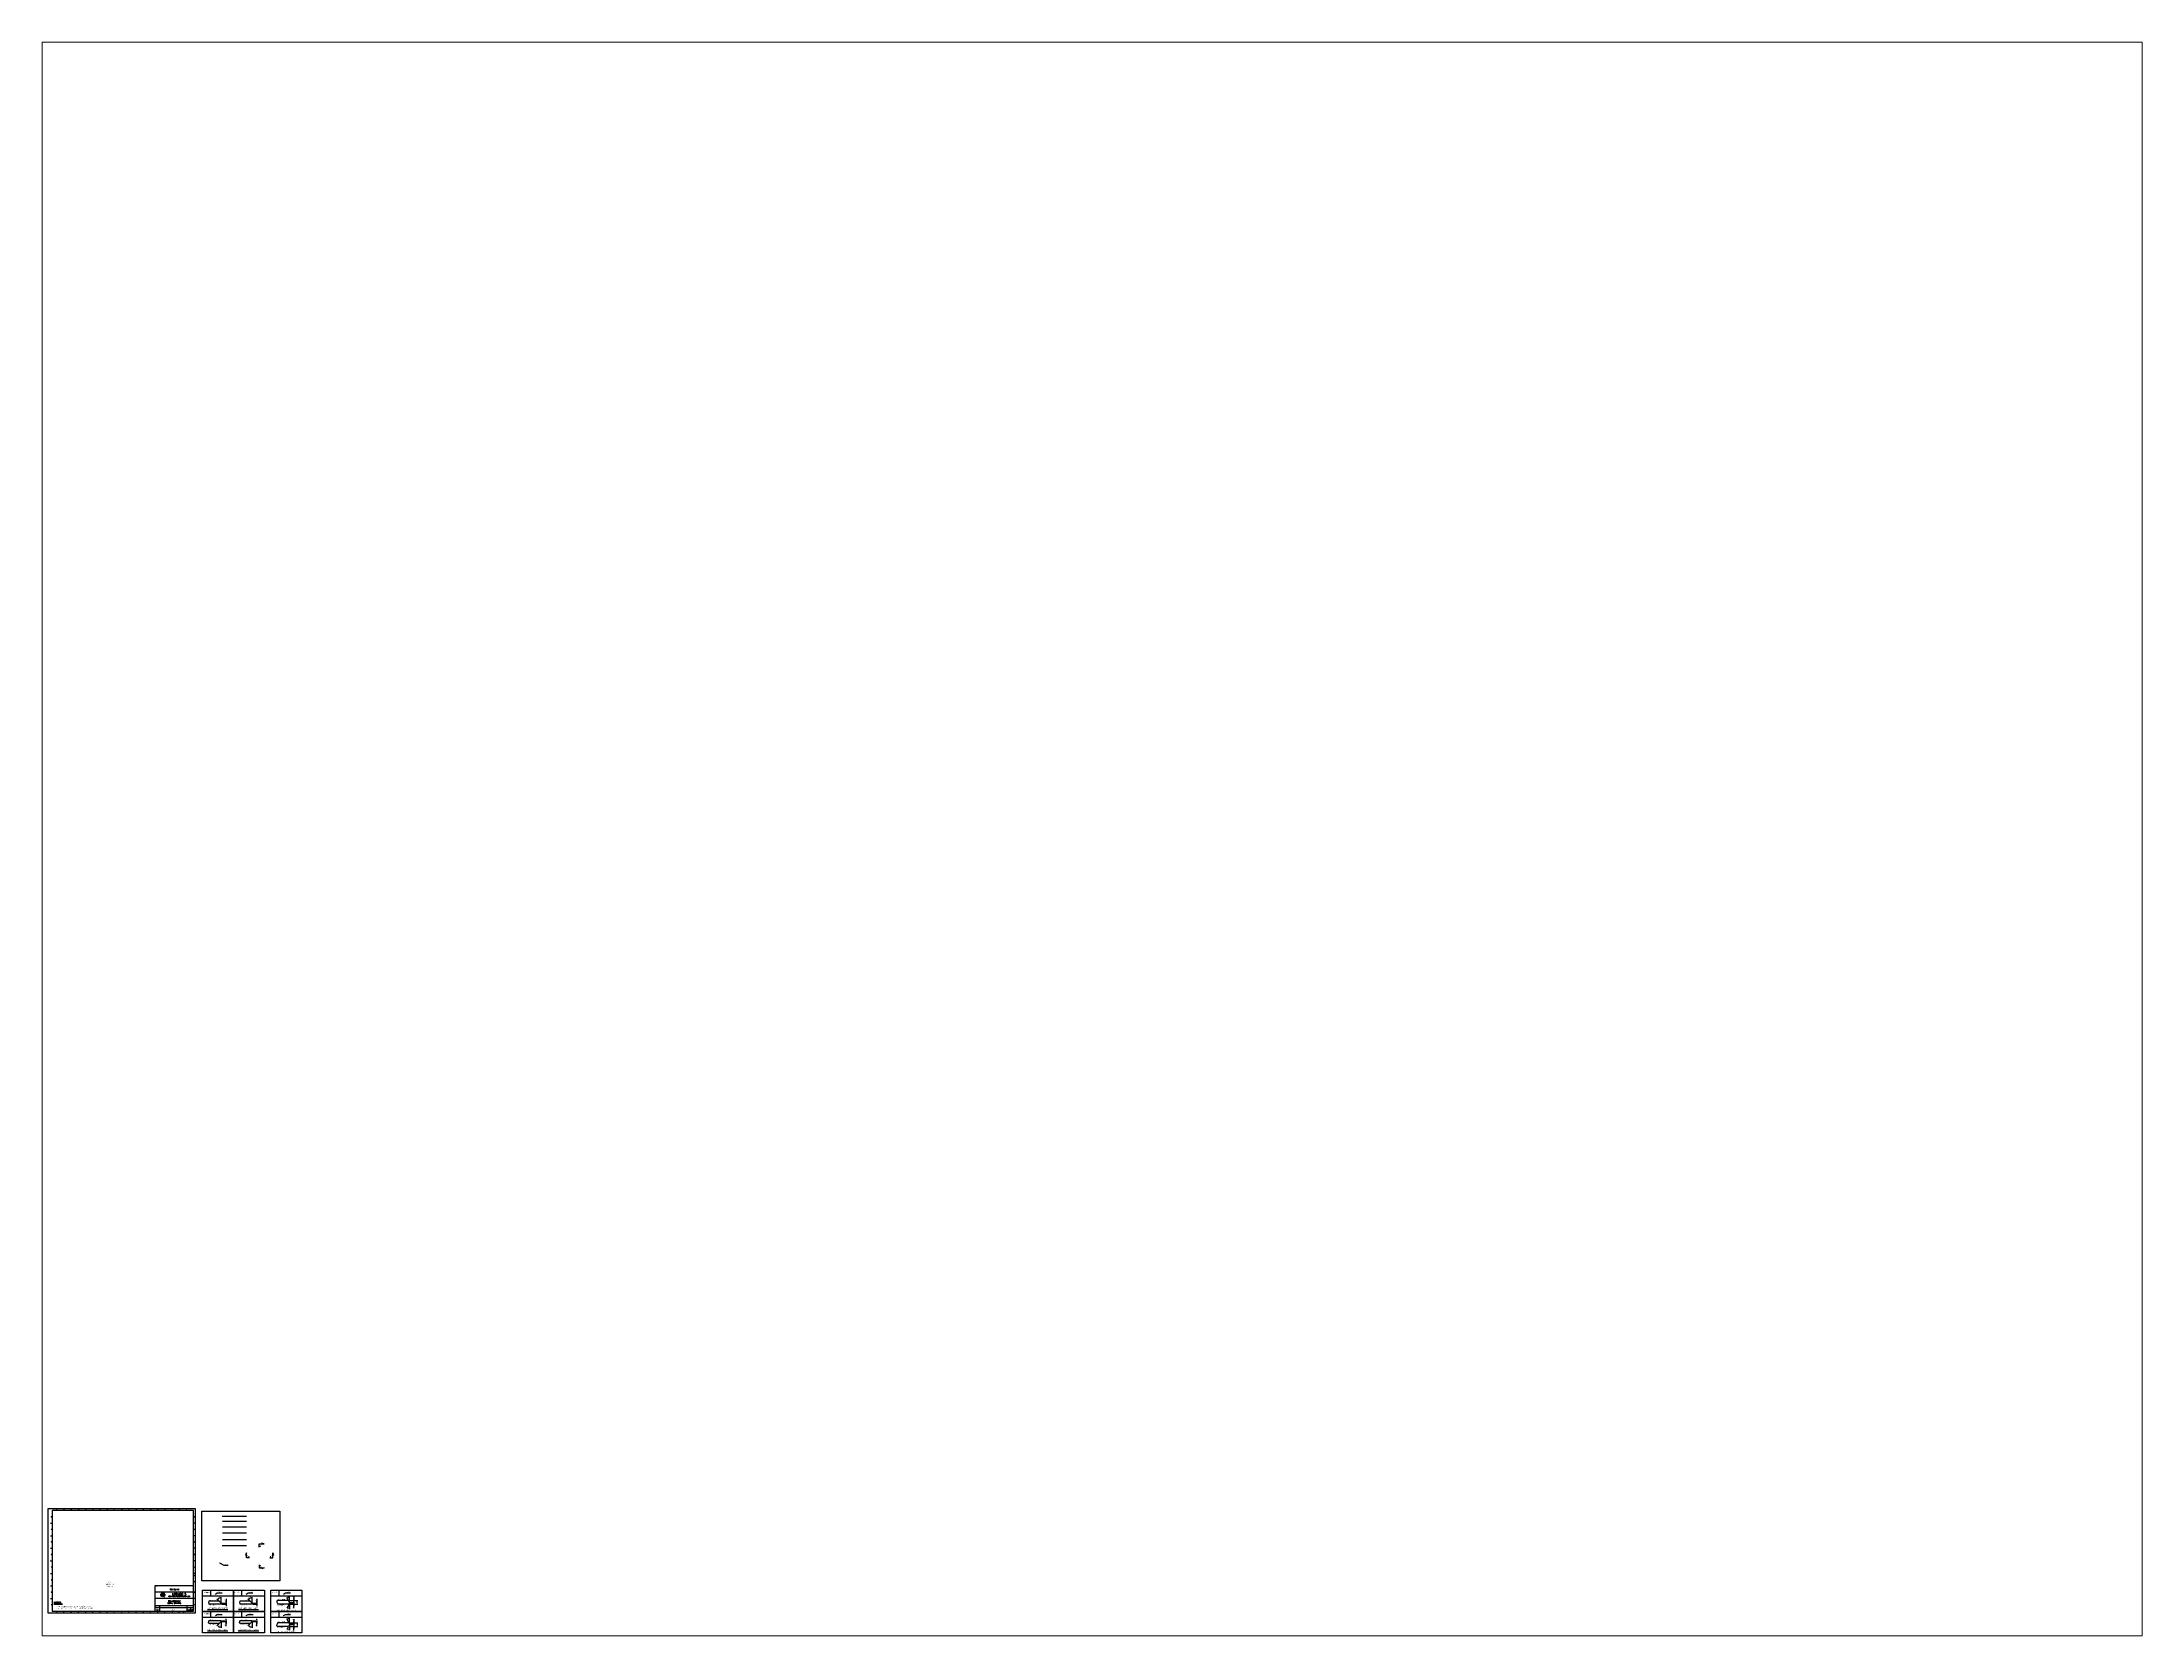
# Paper-space layout 'Layout1' of a CAD drawing. Header units: millimetres. Extents: x 26 to 231, y 20 to 176.
# The model-space entities are those that its viewports show. They can reach past a viewport. Long polylines and large blocks are cut down to what shows.
import ezdxf
from ezdxf import colors
from ezdxf.entities.mleader import LeaderData, LeaderLine
from ezdxf.enums import TextEntityAlignment as Align
from ezdxf.math import Vec2, Vec3

# ---------------------------------------------------------------- set-up
doc = ezdxf.new("R2010")
doc.units = ezdxf.units.MM
doc.header["$LTSCALE"] = 12
for name, pattern in [('CENTER', [2, 1.25, -0.25, 0.25, -0.25]), ('HIDDEN', [0.375, 0.25, -0.125]), ('PHANTOM', [2.5, 1.25, -0.25, 0.25, -0.25, 0.25, -0.25])]:
    doc.linetypes.add(name, pattern=pattern)
for name, color, linetype in [('1', 1, 'CENTER'), ('2', 2, 'HIDDEN'), ('3', 3, 'Continuous'), ('4', 4, 'Continuous'), ('6', 5, 'PHANTOM'), ('9', 9, 'Continuous'), ('M-Joint', 4, 'HIDDEN')]:
    doc.layers.add(name, color=color, linetype=linetype)
doc.styles.add('Arial Narrow', font='ARIALN.TTF')
doc.styles.add('ISOCP', font='isocpeur.ttf')
doc.styles.add('romanc', font='romanc.shx')
doc.styles.add('romand', font='romand.shx')
doc.styles.add('romans', font='romans.shx', dxfattribs={"width": 0.8})
doc.styles.add('VM', font='arial.ttf')

# ---------------------------------------------------------------- blocks, each defined once
blk = doc.blocks.new('A$C0BBF6388')
at = {"layer": '3'}
blk.add_line((0, 0), (21.4, 0), dxfattribs=at)
at = {"layer": '4'}
blk.add_line((0, -1), (21.4, -1), dxfattribs=at)
at = {"layer": '2', "color": 2, "insert": (5, -5), "char_height": 2.5, "attachment_point": 1, "style": 'ISOCP'}
blk.add_mtext('\\pxsm1.15;1. ALL DIMENSIONS ARE IN MILLIMETER (MM), U.N.O.\\P2. ALL BUTT WELDS TO BE FULL PENETRATION U.N.O.', dxfattribs=at)
at = {"layer": '3', "style": 'romand'}
blk.add_text('NOTES:', height=4, dxfattribs=at).set_placement((0, 3), align=Align.MIDDLE_LEFT)
blk = doc.blocks.new('L5MC Logo')
at = {"layer": '3'}
h = blk.add_hatch(color=5, dxfattribs=at)
h.dxf.hatch_style = 1
h.paths.add_polyline_path([(-14, 5), (-33, 16, 0.198912), (-37, 17), (-52, 13, 0.329462), (-56, 8), (-56, -7, 0.392601), (-52, -12), (-39, -13, -0.238604), (-35, -16), (-31, -22, -0.238604), (-31, -27), (-36, -39, 0.392601), (-34, -45), (-21, -52, 0.329462), (-15, -51), (-4, -41, 0.198912), (-3, -37), (-3, -14, -0.467113)])
h = blk.add_hatch(color=5, dxfattribs=at)
h.dxf.hatch_style = 1
h.paths.add_polyline_path([(11, 9), (31, 21, 0.198912), (33, 24), (37, 39, 0.329462), (35, 44), (22, 52, 0.392601), (16, 51), (8, 40, -0.238604), (4, 38), (-4, 38, -0.238604), (-8, 40), (-16, 51, 0.392601), (-22, 52), (-35, 44, 0.329462), (-37, 39), (-33, 24, 0.198912), (-31, 21), (-11, 9, -0.467113)])
h = blk.add_hatch(color=1, dxfattribs=at)
h.dxf.hatch_style = 1
h.paths.add_polyline_path([(5, -5), (10, -1, 1), (7, 3), (3, 0, -0.334595), (-3, 0), (-7, 3, 1), (-10, -1), (-5, -5, 0.334595)])
h = blk.add_hatch(color=1, dxfattribs=at)
h.dxf.hatch_style = 1
h.paths.add_polyline_path([(11, 55, 1), (-10, 55, 1)])
h = blk.add_hatch(color=5, dxfattribs=at)
h.dxf.hatch_style = 1
h.paths.add_polyline_path([(3, -14), (3, -37, 0.198912), (4, -41), (15, -51, 0.329462), (21, -52), (34, -45, 0.392601), (36, -39), (31, -27, -0.238604), (31, -22), (35, -16, -0.238604), (39, -13), (52, -12, 0.392601), (56, -7), (56, 8, 0.329462), (52, 13), (37, 17, 0.198912), (33, 16), (14, 5, -0.467113)])
h = blk.add_hatch(color=1, dxfattribs=at)
h.dxf.hatch_style = 1
h.paths.add_polyline_path([(-37, -28, 1), (-58, -28, 1)])
h = blk.add_hatch(color=1, dxfattribs=at)
h.dxf.hatch_style = 1
h.paths.add_polyline_path([(37, -28, 1), (58, -28, 1)])
at = {"layer": '3', "color": 5}
for points in [[(-31, -22), (-35, -16, 0.238604), (-39, -13), (-52, -12, -0.392601), (-56, -7), (-56, 8, -0.329462), (-52, 13), (-37, 17, -0.198912), (-33, 16), (-14, 5, 0.467113), (-3, -14), (-3, -37, -0.198912), (-4, -41), (-15, -51, -0.329462), (-21, -52), (-34, -45, -0.392601), (-36, -39), (-31, -27, 0.238604)], [(-4, 38), (4, 38, 0.238604), (8, 40), (16, 51, -0.392601), (22, 52), (35, 44, -0.329462), (37, 39), (33, 24, -0.198912), (31, 21), (11, 9, 0.467113), (-11, 9), (-31, 21, -0.198912), (-33, 24), (-37, 39, -0.329462), (-35, 44), (-22, 52, -0.392601), (-16, 51), (-8, 40, 0.238604)], [(35, -16), (31, -22, 0.238604), (31, -27), (36, -39, -0.392601), (34, -45), (21, -52, -0.329462), (15, -51), (4, -41, -0.198912), (3, -37), (3, -14, 0.467113), (14, 5), (33, 16, -0.198912), (37, 17), (52, 13, -0.329462), (56, 8), (56, -7, -0.392601), (52, -12), (39, -13, 0.238604)]]:
    blk.add_lwpolyline(points, format="xyb", close=True, dxfattribs=at)
at = {"layer": '3', "color": 1}
blk.add_lwpolyline([(-3, 0), (-7, 3, 1), (-10, -1), (-5, -5, 0.334595), (5, -5), (10, -1, 1), (7, 3), (3, 0, -0.334595)], format="xyb", close=True, dxfattribs=at)
for centre in [(0, 55), (-48, -28), (48, -28)]:
    blk.add_circle(centre, 10.5, dxfattribs=at)
at = {"layer": '1', "style": 'Arial Narrow', "width": 1.295911}
blk.add_text('LISEMCO5', height=17.9, dxfattribs=at).set_placement((-68, -80), (67, -80), align=Align.FIT)
blk = doc.blocks.new('KHUNG TEN')
at = {"layer": '3'}
blk.add_lwpolyline([(-816, 10), (-10, 10), (-10, 584), (-816, 584)], close=True, dxfattribs=at)
at = {"layer": '4'}
for p, q in [((-826, 512), (-816, 512)), ((-749, 594), (-749, 584)), ((-667, 594), (-667, 584)), ((-585, 594), (-585, 584)), ((-503, 594), (-503, 584)), ((-420, 594), (-420, 584)), ((-338, 594), (-338, 584)), ((-256, 594), (-256, 584)), ((-174, 594), (-174, 584)), ((-92, 594), (-92, 584)), ((0, 512), (-10, 512)), ((-826, 440), (-816, 440)), ((-826, 369), (-816, 369)), ((0, 440), (-10, 440)), ((0, 369), (-10, 369)), ((-826, 297), (-816, 297)), ((0, 297), (-10, 297)), ((-826, 225), (-816, 225)), ((-826, 154), (-816, 154)), ((0, 225), (-10, 225)), ((0, 178), (-10, 178)), ((-826, 82), (-816, 82)), ((-749, 0), (-749, 10)), ((-667, 0), (-667, 10)), ((-585, 0), (-585, 10)), ((-503, 0), (-503, 10)), ((-420, 0), (-420, 10)), ((-338, 0), (-338, 10)), ((-256, 0), (-256, 10)), ((-174, 0), (-174, 10)), ((-92, 0), (-92, 10)), ((0, 82), (-10, 82))]:
    blk.add_line(p, q, dxfattribs=at)
blk.add_lwpolyline([(-841, 0), (0, 0), (0, 594), (-841, 594)], close=True, dxfattribs=at)
for points in [[(-420, 584), (-415, 594), (-420, 584), (-426, 594)], [(-816, 297), (-826, 291), (-816, 297), (-826, 303)], [(-10, 297), (0, 291), (-10, 297), (0, 303)], [(-420, 10), (-415, 0), (-420, 10), (-426, 0)]]:
    blk.add_solid(points, dxfattribs=at)
at = {"layer": '2', "style": 'romanc', "width": 0.8}
for s, p in [('8', (-821, 548)), ('A', (-790, 589)), ('B', (-708, 589)), ('C', (-626, 589)), ('D', (-544, 589)), ('E', (-462, 589)), ('F', (-379, 589)), ('G', (-297, 589)), ('H', (-215, 589)), ('I', (-133, 589)), ('J', (-51, 589)), ('8', (-5, 548)), ('7', (-821, 476)), ('6', (-821, 405)), ('7', (-5, 476)), ('6', (-5, 405)), ('5', (-821, 333)), ('4', (-821, 261)), ('5', (-5, 333)), ('4', (-5, 261)), ('3', (-821, 189)), ('3', (-5, 214)), ('2', (-821, 118)), ('1', (-821, 46)), ('A', (-790, 5)), ('B', (-708, 5)), ('C', (-626, 5)), ('D', (-544, 5)), ('E', (-462, 5)), ('F', (-379, 5)), ('G', (-297, 5)), ('H', (-215, 5)), ('I', (-133, 5)), ('J', (-66, 5)), ('2', (-5, 118)), ('1', (-5, 46))]:
    blk.add_text(s, height=4, dxfattribs=at).set_placement(p, align=Align.MIDDLE_CENTER)

msp = doc.modelspace()

# ---------------------------------------------------------------- hatches: boundary and pattern name
at = {"layer": '9'}
for points in [[(860.4, 277.7), (871, 277.7), (861.5, 280.8)], [(799.8, 231.4), (799.8, 242.1), (796.6, 232.5)], [(860.4, 181.4), (871, 181.4), (861.5, 178.2)], [(905.9, 231.4), (905.9, 242.1), (909.1, 232.5)]]:
    msp.add_hatch(color=256, dxfattribs=at).paths.add_polyline_path(points)

# ---------------------------------------------------------------- linework, layer by layer
msp.add_line((702.6, 389.1), (799.7, 389.1))
msp.add_lwpolyline([(619.9, 409.8), (934.6, 409.8), (934.6, 129.3), (619.9, 129.3)], close=True)
at = {"layer": '1', "ltscale": 1.5}
msp.add_line((703.2, 322.8), (800.4, 322.8), dxfattribs=at)
at = {"layer": '2', "ltscale": 2}
msp.add_line((703.2, 346.2), (800.4, 346.2), dxfattribs=at)
at = {"layer": '3'}
for p, q in [((703.2, 369.5), (800.4, 369.5)), ((431.9, 7.1), (431.9, 110.1)), ((431.9, 110.1), (586.9, 110.1)), ((655.2, 92.3), (655.2, 68.9)), ((779.5, 92.3), (779.5, 68.9)), ((929.9, 92.3), (929.9, 68.9)), ((623.4, 68.9), (747.7, 68.9)), ((690.3, 46.8), (648.6, 46.8)), ((655.2, 6), (655.2, -17.4)), ((690.3, 46.8), (698.3, 38.8)), ((698.3, 35.6), (698.3, 38.8)), ((747.7, 68.9), (872, 68.9)), ((814.6, 46.8), (772.9, 46.8)), ((779.5, 6), (779.5, -17.4)), ((814.6, 46.8), (822.6, 38.8)), ((822.6, 35.6), (822.6, 38.8)), ((898.1, 68.9), (1022.4, 68.9)), ((969.1, 50), (922.9, 50)), ((971.4, 34.8), (925.2, 34.8)), ((929.9, 6), (929.9, -17.4)), ((973.7, 42), (969.1, 50)), ((973.7, 38.8), (971.4, 34.8)), ((973.7, 38.8), (973.7, 42)), ((623.4, -17.4), (747.7, -17.4)), ((690.3, -43), (648.6, -43)), ((690.3, -43), (698.3, -35)), ((698.3, -31.8), (698.3, -35)), ((747.7, -17.4), (872, -17.4)), ((814.6, -43), (772.9, -43)), ((814.6, -43), (822.6, -35)), ((822.6, -31.8), (822.6, -35)), ((898.1, -17.4), (1022.4, -17.4)), ((969.1, -54.6), (922.9, -54.6)), ((971.4, -39.4), (925.2, -39.4)), ((973.7, -46.6), (969.1, -54.6)), ((973.7, -43.4), (971.4, -39.4)), ((973.7, -43.4), (973.7, -46.6)), ((626.1, -130.7), (750.4, -130.7)), ((658, -107.2), (658, -130.7)), ((750.4, -130.7), (874.7, -130.7)), ((782.3, -107.2), (782.3, -130.7))]:
    msp.add_line(p, q, dxfattribs=at)
for points in [[(623.4, 92.3), (747.7, 92.3), (747.7, 6), (623.4, 6)], [(747.7, 92.3), (872, 92.3), (872, 6), (747.7, 6)], [(898.1, 92.3), (1022.4, 92.3), (1022.4, 6), (898.1, 6)], [(623.4, 6), (747.7, 6), (747.7, -80.3), (623.4, -80.3)], [(747.7, 6), (872, 6), (872, -80.3), (747.7, -80.3)], [(898.1, 6), (1022.4, 6), (1022.4, -80.3), (898.1, -80.3)], [(626.1, -107.2), (750.4, -107.2), (750.4, -193.5), (626.1, -193.5)], [(750.4, -107.2), (874.7, -107.2), (874.7, -193.5), (750.4, -193.5)]]:
    msp.add_lwpolyline(points, close=True, dxfattribs=at)
for points in [[(698.3, 35.6), (648.5, 35.6)], [(822.6, 35.6), (772.8, 35.6)], [(698.3, -31.8), (648.5, -31.8)], [(822.6, -31.8), (772.8, -31.8)]]:
    msp.add_lwpolyline(points, dxfattribs=at)
for points in [[(648.6, 46.8), (646.1, 43.1), (649.3, 38.5), (648.5, 35.6), (648.5, 35.6)], [(772.9, 46.8), (770.4, 43.1), (773.7, 38.5), (772.8, 35.6), (772.8, 35.6)], [(648.6, -43), (646.1, -39.2), (649.3, -34.6), (648.5, -31.8), (648.5, -31.8)], [(772.9, -43), (770.4, -39.2), (773.7, -34.6), (772.8, -31.8), (772.8, -31.8)]]:
    msp.add_open_spline(points, degree=3, dxfattribs=at)
for points in [[(922.9, 50), (920.6, 45.2), (927.5, 36.8), (925.2, 34.8), (925.2, 34.8)], [(922.9, -54.6), (920.6, -49.8), (927.5, -41.4), (925.2, -39.4), (925.2, -39.4)]]:
    msp.add_open_spline(points, degree=3, knots=[0.215679, 0.215679, 0.215679, 0.215679, 1, 2, 2, 2, 2], dxfattribs=at)
at = {"layer": '4'}
for p, q in [((431.9, 85.1), (586.9, 85.1)), ((431.9, 60.1), (586.9, 60.1)), ((431.9, 30.1), (586.9, 30.1)), ((431.9, 22.1), (586.9, 22.1)), ((449.9, 30.1), (449.9, 7.1)), ((559.9, 30.1), (559.9, 7.1)), ((574.9, 22.1), (574.9, 7.1)), ((688.6, 48.5), (681, 56.1)), ((698.3, 41.2), (698.3, 63.3)), ((700.7, 38.8), (720.2, 38.8)), ((700.7, 35.6), (720.2, 35.6)), ((717.8, 57.3), (717.8, 38.8)), ((717.8, 42.8), (717.8, 46.8)), ((717.8, 35.6), (717.8, 38.8)), ((717.8, 35.6), (717.8, 38.8)), ((717.8, 31.6), (717.8, 27.6)), ((812.9, 48.5), (805.3, 56.1)), ((822.6, 41.2), (822.6, 63.3)), ((825, 38.8), (844.5, 38.8)), ((825, 35.6), (844.5, 35.6)), ((842.1, 57.3), (842.1, 38.8)), ((842.1, 42.8), (842.1, 46.8)), ((842.1, 35.6), (842.1, 38.8)), ((842.1, 35.6), (842.1, 38.8)), ((842.1, 31.6), (842.1, 27.6)), ((967.9, 52.1), (962.2, 62)), ((970.6, 33.3), (962.2, 18.9)), ((971.5, 50), (993.4, 50)), ((971.5, 50), (1006.4, 50)), ((973.7, 44.4), (973.7, 65)), ((973.7, 36.4), (973.7, 15.8)), ((973.8, 34.8), (993.4, 34.8)), ((973.8, 34.8), (1006.4, 34.8)), ((976.1, 42), (993.4, 42)), ((976.1, 42), (993.4, 42)), ((976.1, 38.8), (993.4, 38.8)), ((976.1, 38.8), (993.4, 38.8)), ((991, 65.8), (991, 50)), ((991, 54), (991, 58)), ((991, 46), (991, 50)), ((991, 42), (991, 50)), ((991, 42), (991, 50)), ((991, 42.8), (991, 46.8)), ((991, 38.8), (991, 42)), ((991, 34.8), (991, 38.8)), ((991, 34.8), (991, 38.8)), ((991, 38), (991, 34)), ((991, 19.8), (991, 34.8)), ((991, 34.8), (991, 30.8)), ((991, 30.8), (991, 26.8)), ((1004, 38.8), (1004, 46)), ((688.6, -44.7), (681, -52.3)), ((698.3, -37.4), (698.3, -59.4)), ((700.7, -31.8), (720.2, -31.8)), ((700.7, -35), (720.2, -35)), ((717.8, -27.8), (717.8, -23.8)), ((717.8, -31.8), (717.8, -35)), ((717.8, -31.8), (717.8, -35)), ((717.8, -53.4), (717.8, -35)), ((717.8, -39), (717.8, -43)), ((812.9, -44.7), (805.3, -52.3)), ((822.6, -37.4), (822.6, -59.4)), ((825, -31.8), (844.5, -31.8)), ((825, -35), (844.5, -35)), ((842.1, -27.8), (842.1, -23.8)), ((842.1, -31.8), (842.1, -35)), ((842.1, -31.8), (842.1, -35)), ((842.1, -53.4), (842.1, -35)), ((842.1, -39), (842.1, -43)), ((970.6, -37.9), (962.2, -23.5)), ((967.9, -56.7), (962.2, -66.6)), ((971.5, -54.6), (993.4, -54.6)), ((971.5, -54.6), (1006.4, -54.6)), ((973.7, -41), (973.7, -20.4)), ((973.7, -49), (973.7, -69.6)), ((973.8, -39.4), (993.4, -39.4)), ((973.8, -39.4), (1006.4, -39.4)), ((976.1, -43.4), (993.4, -43.4)), ((976.1, -43.4), (993.4, -43.4)), ((976.1, -46.6), (993.4, -46.6)), ((976.1, -46.6), (993.4, -46.6)), ((991, -24.4), (991, -39.4)), ((991, -35.4), (991, -31.4)), ((991, -39.4), (991, -35.4)), ((991, -42.6), (991, -38.6)), ((991, -39.4), (991, -43.4)), ((991, -39.4), (991, -43.4)), ((991, -43.4), (991, -46.6)), ((991, -46.6), (991, -54.6)), ((991, -46.6), (991, -54.6)), ((991, -47.4), (991, -51.4)), ((991, -50.6), (991, -54.6)), ((991, -70.4), (991, -54.6)), ((991, -58.6), (991, -62.6)), ((1004, -43.4), (1004, -50.6))]:
    msp.add_line(p, q, dxfattribs=at)
for centre, radius, start, end in [((698.3, 38.8), 22.1, 100.40769, 124.59231), ((822.6, 38.8), 22.1, 100.40769, 124.59231), ((973.7, 42), 20.6, 101.14333, 108.85667), ((973.7, 38.8), 20.6, 251.14333, 258.85667), ((698.3, -35), 22.1, 235.40769, 259.59231), ((822.6, -35), 22.1, 235.40769, 259.59231), ((973.7, -43.4), 20.6, 101.14333, 108.85667), ((973.7, -46.6), 20.6, 251.14333, 258.85667)]:
    msp.add_arc(centre, radius, start, end, dxfattribs=at)
for points in [[(686.2, 56.5), (685.3, 57.5), (682.7, 54.4)], [(694.2, 61.2), (694.4, 59.9), (698.3, 60.9)], [(717.2, 42.8), (718.5, 42.8), (717.8, 38.8)], [(717.2, 31.6), (718.5, 31.6), (717.8, 35.6)], [(810.5, 56.5), (809.7, 57.5), (807, 54.4)], [(818.6, 61.2), (818.7, 59.9), (822.6, 60.9)], [(841.5, 42.8), (842.8, 42.8), (842.1, 38.8)], [(841.5, 31.6), (842.8, 31.6), (842.1, 35.6)], [(967.4, 60.9), (966.8, 62.2), (963.4, 59.9)], [(967.4, 20), (966.8, 18.7), (963.4, 21)], [(969.7, 62.9), (969.8, 61.6), (973.7, 62.6)], [(969.7, 18), (969.8, 19.3), (973.7, 18.2)], [(990.3, 54), (991.7, 54), (991, 50)], [(990.3, 46), (991.7, 46), (991, 42)], [(990.3, 42.8), (991.7, 42.8), (991, 38.8)], [(990.3, 38), (991.7, 38), (991, 42)], [(990.3, 34.8), (991.7, 34.8), (991, 38.8)], [(990.3, 30.8), (991.7, 30.8), (991, 34.8)], [(1003.3, 46), (1004.6, 46), (1004, 50)], [(1003.3, 38.8), (1004.6, 38.8), (1004, 34.8)], [(686.2, -52.6), (685.3, -53.6), (682.7, -50.6)], [(694.2, -57.3), (694.4, -56), (698.3, -57)], [(717.2, -27.8), (718.5, -27.8), (717.8, -31.8)], [(717.2, -39), (718.5, -39), (717.8, -35)], [(810.5, -52.6), (809.7, -53.6), (807, -50.6)], [(818.6, -57.3), (818.7, -56), (822.6, -57)], [(841.5, -27.8), (842.8, -27.8), (842.1, -31.8)], [(841.5, -39), (842.8, -39), (842.1, -35)], [(967.4, -24.5), (966.8, -23.3), (963.4, -25.6)], [(967.4, -65.5), (966.8, -66.7), (963.4, -64.5)], [(969.7, -22.6), (969.8, -23.9), (973.7, -22.8)], [(969.7, -67.5), (969.8, -66.2), (973.7, -67.2)], [(990.3, -35.4), (991.7, -35.4), (991, -39.4)], [(990.3, -39.4), (991.7, -39.4), (991, -43.4)], [(990.3, -42.6), (991.7, -42.6), (991, -46.6)], [(990.3, -47.4), (991.7, -47.4), (991, -43.4)], [(990.3, -50.6), (991.7, -50.6), (991, -46.6)], [(990.3, -58.6), (991.7, -58.6), (991, -54.6)], [(1003.3, -43.4), (1004.6, -43.4), (1004, -39.4)], [(1003.3, -50.6), (1004.6, -50.6), (1004, -54.6)]]:
    msp.add_solid(points, dxfattribs=at)
at = {"layer": '6', "ltscale": 1.5}
msp.add_line((703.2, 296.1), (800.4, 296.1), dxfattribs=at)
at = {"layer": '9'}
for points in [[(850.5, 265.2), (850.5, 277.7), (871, 277.7), (861.5, 280.8), (859.2, 274.2)], [(812.2, 221.5), (799.8, 221.5), (799.8, 242.1), (796.6, 232.5), (803.2, 230.2)], [(850.5, 193.8), (850.5, 181.4), (871, 181.4), (861.5, 178.2), (859.2, 184.8)], [(893.5, 221.5), (905.9, 221.5), (905.9, 242.1), (909.1, 232.5), (902.5, 230.2)]]:
    msp.add_lwpolyline(points, dxfattribs=at)
at = {"layer": 'M-Joint', "ltscale": 2}
msp.add_line((702.6, 271.8), (799.7, 271.8), dxfattribs=at)

# ---------------------------------------------------------------- block references
at = {"xscale": 0.15, "yscale": 0.15, "zscale": 0.15}
msp.add_blockref('L5MC Logo', (463.1, 73.6), dxfattribs=at)
at = {"layer": '1', "linetype": 'ByBlock', "xscale": 0.706302021403092, "yscale": 0.706302021403092, "zscale": 0.706302021403092}
msp.add_blockref('KHUNG TEN', (594, 0), dxfattribs=at)
at = {"layer": '4', "xscale": 1.6, "yscale": 1.6, "zscale": 1.6}
msp.add_blockref('A$C0BBF6388', (24.7, 36.3), dxfattribs=at)

# ---------------------------------------------------------------- texts
at = {"layer": '2', "style": 'ISOCP'}
for s, p in [('PROJECT', (433.4, 108.6)), ('SCALE', (433.4, 20.6)), ('CONTRACTOR', (433.4, 83.6)), ('DRAWING TITLE', (433.4, 58.6)), ('DRAWING NO. / ITEM MARK:', (451.4, 20.6))]:
    msp.add_text(s, height=2.5, dxfattribs=at).set_placement(p, align=Align.TOP_LEFT)
at = {"layer": '2'}
for s, height, style, p in [('KÝ HIỆU', 4, 'VM', (639, 82.4)), ('KÝ HIỆU', 4, 'VM', (763.3, 82.4)), ('KÝ HIỆU', 4, 'VM', (913.7, 82.4)), ('DETAIL DRAWING', 5, 'romanc', (509.4, 38.9)), ('S2', 6, 'ISOCP', (505.9, 12.3)), ('%%UVÁT MÉP KIỂU "V30T"', 5.6, 'VM', (683.7, 18.1)), ('MẶT TRÊN', 4, 'VM', (662.2, 50.7)), ('MẶT DƯỚI', 4, 'VM', (662.2, 32)), ('%%UVÁT MÉP KIỂU "V45T"', 5.6, 'VM', (808, 18.1)), ('MẶT TRÊN', 4, 'VM', (786.5, 50.7)), ('MẶT DƯỚI', 4, 'VM', (786.5, 32)), ('%%UVÁT MÉP KIỂU "X30T"', 5.6, 'VM', (961.9, 11)), ('MẶT DƯỚI', 4, 'VM', (939.9, 31)), ('MẶT TRÊN', 4, 'VM', (940.6, 54.3)), ('KÝ HIỆU', 4, 'VM', (639, -3.9)), ('%%UVÁT MÉP KIỂU "V30D"', 5.6, 'VM', (683.7, -68.2)), ('MẶT TRÊN', 4, 'VM', (662.2, -27.2)), ('MẶT DƯỚI', 4, 'VM', (662.2, -45.9)), ('KÝ HIỆU', 4, 'VM', (763.3, -3.9)), ('%%UVÁT MÉP KIỂU "V45D"', 5.6, 'VM', (808, -68.2)), ('MẶT TRÊN', 4, 'VM', (786.5, -27.2)), ('MẶT DƯỚI', 4, 'VM', (786.5, -45.9)), ('KÝ HIỆU', 4, 'VM', (913.7, -3.9)), ('%%UVÁT MÉP KIỂU "X30D"', 5.6, 'VM', (961.9, -75.3)), ('MẶT DƯỚI', 4, 'VM', (939.9, -58.4)), ('MẶT TRÊN', 4, 'VM', (940.6, -35.2)), ('KÝ HIỆU', 4, 'VM', (641.8, -117.2)), ('KÝ HIỆU', 4, 'VM', (766.1, -117.2))]:
    msp.add_text(s, height=height, dxfattribs=dict(at, style=style)).set_placement(p, align=Align.MIDDLE_CENTER)
at = {"layer": '2', "style": 'ISOCP'}
msp.add_text('REF. NO.', height=2.5, dxfattribs=at).set_placement((433.4, 26.1), align=Align.MIDDLE_LEFT)
for s, p in [('SHT.', (567.4, 20.6)), ('REV.', (580.9, 20.6))]:
    msp.add_text(s, height=2.5, dxfattribs=at).set_placement(p, align=Align.TOP_CENTER)
at = {"layer": '2', "insert": (199.6, 126.4), "char_height": 5, "attachment_point": 1, "style": 'ISOCP'}
msp.add_mtext_dynamic_manual_height_columns("\\A1;\\pxqc;{\\C2;PL0\\PMAT'L : 0\\PQty: 0}", width=102.223, gutter_width=25, heights=[0], dxfattribs=at)
at = {"layer": '2', "color": 1, "char_height": 5, "attachment_point": 1, "style": 'romanc'}
for s, heights, insert in [('\\pxqc;TEN DU AN', [17], (431.9, 96.5)), ('\\pxqc;TEN ASSEMBLY', [0], (431.9, 49.5))]:
    msp.add_mtext_dynamic_manual_height_columns(s, width=155, gutter_width=20, heights=heights, dxfattribs=dict(at, insert=insert))
at = {"layer": '3', "style": 'romanc'}
msp.add_text('1:2', height=4, dxfattribs=at).set_placement((440.9, 12.3), align=Align.MIDDLE_CENTER)
at = {"layer": '3', "style": 'romanc', "width": 0.9}
msp.add_text('MECHANICAL AND CONSTRUCTION J.S.C', height=3.75, dxfattribs=at).set_placement((528.8, 68.8), align=Align.TOP_CENTER)
at = {"layer": '3', "style": 'romanc'}
msp.add_text('LISEMCO 5', height=8, dxfattribs=at).set_placement((528.8, 79.8), align=Align.TOP_CENTER)
at = {"layer": '3', "style": 'romans', "width": 0.8}
for s, p in [('1/1', (567.4, 12.3)), ('0', (580.9, 12.3))]:
    msp.add_text(s, height=4, dxfattribs=at).set_placement(p, align=Align.MIDDLE_CENTER)
at = {"layer": '4', "color": 2, "char_height": 4, "attachment_point": 5, "style": 'ISOCP'}
for s, insert, rotation in [('\\A1;30°', (688.6, 62.2), 22.5), ('\\A1;0~2', (714.6, 52.3), 90), ('\\A1;45°', (812.9, 62.2), 22.5), ('\\A1;0~2', (838.9, 52.3), 90), ('\\A1;30°', (967.6, 65), 15), ('\\A1;30°', (969.6, 21.9), 345), ('\\A1;0~2', (987.8, 40.4), 90), ('\\A1;T', (1000.8, 42.4), 90), ('\\A1;30°', (692, -52.4), 337.5), ('\\A1;0~2', (714.6, -48.4), 90), ('\\A1;45°', (816.3, -52.4), 337.5), ('\\A1;0~2', (838.9, -48.4), 90), ('\\A1;30°', (967.9, -20.3), 15), ('\\A1;30°', (969.6, -63.3), 345), ('\\A1;0~2', (987.8, -45), 90), ('\\A1;T', (1000.8, -47), 90), ('\\A1;30°', (691.4, -137.4), 22.5), ('\\A1;45°', (815.7, -137.4), 22.5)]:
    msp.add_mtext(s, dxfattribs=dict(at, insert=insert, rotation=rotation))
at = {"layer": '4', "color": 3, "char_height": 4, "attachment_point": 5, "rotation": 90, "style": 'ISOCP'}
for s, insert in [('\\A1;2/3T', (987.8, 60.3)), ('\\A1;1/3T', (987.8, 24.9)), ('\\A1;1/3T', (987.8, -29.5)), ('\\A1;2/3T', (987.8, -64.9))]:
    msp.add_mtext(s, dxfattribs=dict(at, insert=insert))
at = {"layer": '9', "style": 'romand'}
for p in [(852.2, 266), (852.2, 187.8)]:
    msp.add_text('A', height=6, rotation=270, dxfattribs=at).set_placement(p, align=Align.RIGHT)
for p in [(811.4, 223.2), (899.5, 223.2)]:
    msp.add_text('A', height=6, dxfattribs=at).set_placement(p, align=Align.RIGHT)

# ---------------------------------------------------------------- leaders
at = {"layer": '4'}
ml = msp.add_multileader_mtext('Standard', dxfattribs=at)
ml.set_content('"V30T"', color=256, style='ISOCP')
ml.set_leader_properties()
ml.build(insert=Vec2(0, 0))
ml.multileader.update_dxf_attribs({"text_left_attachment_type": 5, "text_right_attachment_type": 5, "dogleg_length": 0.36})
ctx = ml.context
ctx.base_point, ctx.landing_gap_size, ctx.plane_origin = Vec3(682.9, 80.6), 1.2, Vec3(664.8, 108.2)
ctx.left_attachment, ctx.right_attachment = 5, 5
notes = []
notes.append((ctx, [(0, (1, 1, 0), (682.3, 80.6), (1, 0), 0.576, [(0, [(671.5, 73.7)], 0, [])])]))
ctx.mtext.insert, ctx.mtext.flow_direction = Vec3(684.1, 85.4), 5
ml = msp.add_multileader_mtext('Standard', dxfattribs=at)
ml.set_content('"V45T"', color=256, style='ISOCP')
ml.set_leader_properties()
ml.build(insert=Vec2(0, 0))
ml.multileader.update_dxf_attribs({"text_left_attachment_type": 5, "text_right_attachment_type": 5, "dogleg_length": 0.36})
ctx = ml.context
ctx.base_point, ctx.landing_gap_size, ctx.plane_origin = Vec3(807.2, 80.6), 1.2, Vec3(789.2, 108.2)
ctx.left_attachment, ctx.right_attachment = 5, 5
notes.append((ctx, [(0, (1, 1, 0), (806.6, 80.6), (1, 0), 0.576, [(0, [(795.8, 73.7)], 0, [])])]))
ctx.mtext.insert, ctx.mtext.flow_direction = Vec3(808.4, 85.4), 5
ml = msp.add_multileader_mtext('Standard', dxfattribs=at)
ml.set_content('"X30T"', color=256, style='ISOCP')
ml.set_leader_properties()
ml.build(insert=Vec2(0, 0))
ml.multileader.update_dxf_attribs({"text_left_attachment_type": 5, "text_right_attachment_type": 5, "dogleg_length": 0.36})
ctx = ml.context
ctx.base_point, ctx.landing_gap_size, ctx.plane_origin = Vec3(957.6, 80.6), 1.2, Vec3(939.5, 108.2)
ctx.left_attachment, ctx.right_attachment = 5, 5
notes.append((ctx, [(0, (1, 1, 0), (957, 80.6), (1, 0), 0.576, [(0, [(946.2, 73.7)], 0, [])])]))
ctx.mtext.insert, ctx.mtext.flow_direction = Vec3(958.8, 85.4), 5
ml = msp.add_multileader_mtext('Standard', dxfattribs=at)
ml.set_content('"V30D"', color=256, style='ISOCP')
ml.set_leader_properties()
ml.build(insert=Vec2(0, 0))
ml.multileader.update_dxf_attribs({"text_left_attachment_type": 5, "text_right_attachment_type": 5, "dogleg_length": 0.36})
ctx = ml.context
ctx.base_point, ctx.landing_gap_size, ctx.plane_origin = Vec3(682.9, -5.7), 1.2, Vec3(664.8, 21.9)
ctx.left_attachment, ctx.right_attachment = 5, 5
notes.append((ctx, [(0, (1, 1, 0), (682.3, -5.7), (1, 0), 0.576, [(0, [(671.5, -12.6)], 0, [])])]))
ctx.mtext.insert, ctx.mtext.flow_direction = Vec3(684.1, -0.9), 5
ml = msp.add_multileader_mtext('Standard', dxfattribs=at)
ml.set_content('"V45D"', color=256, style='ISOCP')
ml.set_leader_properties()
ml.build(insert=Vec2(0, 0))
ml.multileader.update_dxf_attribs({"text_left_attachment_type": 5, "text_right_attachment_type": 5, "dogleg_length": 0.36})
ctx = ml.context
ctx.base_point, ctx.landing_gap_size, ctx.plane_origin = Vec3(807.2, -5.7), 1.2, Vec3(789.2, 21.9)
ctx.left_attachment, ctx.right_attachment = 5, 5
notes.append((ctx, [(0, (1, 1, 0), (806.6, -5.7), (1, 0), 0.576, [(0, [(795.8, -12.6)], 0, [])])]))
ctx.mtext.insert, ctx.mtext.flow_direction = Vec3(808.4, -0.9), 5
ml = msp.add_multileader_mtext('Standard', dxfattribs=at)
ml.set_content('"X30D"', color=256, style='ISOCP')
ml.set_leader_properties()
ml.build(insert=Vec2(0, 0))
ml.multileader.update_dxf_attribs({"text_left_attachment_type": 5, "text_right_attachment_type": 5, "dogleg_length": 0.36})
ctx = ml.context
ctx.base_point, ctx.landing_gap_size, ctx.plane_origin = Vec3(957.6, -5.7), 1.2, Vec3(939.5, 21.9)
ctx.left_attachment, ctx.right_attachment = 5, 5
notes.append((ctx, [(0, (1, 1, 0), (957, -5.7), (1, 0), 0.576, [(0, [(946.2, -12.6)], 0, [])])]))
ctx.mtext.insert, ctx.mtext.flow_direction = Vec3(958.8, -0.9), 5
ml = msp.add_multileader_mtext('Standard', dxfattribs=at)
ml.set_content('"V30 Ngoài"', color=256, style='ISOCP')
ml.set_leader_properties()
ml.build(insert=Vec2(0, 0))
ml.multileader.update_dxf_attribs({"text_left_attachment_type": 5, "text_right_attachment_type": 5, "dogleg_length": 0.36})
ctx = ml.context
ctx.base_point, ctx.landing_gap_size, ctx.plane_origin = Vec3(685.6, -119), 1.2, Vec3(667.6, -91.4)
ctx.left_attachment, ctx.right_attachment = 5, 5
notes.append((ctx, [(0, (1, 1, 0), (685.1, -119), (1, 0), 0.576, [(0, [(674.2, -125.9)], 0, [])])]))
ctx.mtext.insert, ctx.mtext.flow_direction = Vec3(686.8, -113.4), 5
ml = msp.add_multileader_mtext('Standard', dxfattribs=at)
ml.set_content('"V45 Ngoài"', color=256, style='ISOCP')
ml.set_leader_properties()
ml.build(insert=Vec2(0, 0))
ml.multileader.update_dxf_attribs({"text_left_attachment_type": 5, "text_right_attachment_type": 5, "dogleg_length": 0.36})
ctx = ml.context
ctx.base_point, ctx.landing_gap_size, ctx.plane_origin = Vec3(809.9, -119), 1.2, Vec3(791.9, -91.4)
ctx.left_attachment, ctx.right_attachment = 5, 5
notes.append((ctx, [(0, (1, 1, 0), (809.4, -119), (1, 0), 0.576, [(0, [(798.5, -125.9)], 0, [])])]))
ctx.mtext.insert, ctx.mtext.flow_direction = Vec3(811.1, -113.4), 5
at = {"layer": '9'}
ml = msp.add_multileader_mtext('Standard', dxfattribs=at)
ml.set_content('34455', color=2, style='ISOCP')
ml.set_leader_properties(color=4)
ml.build(insert=Vec2(0, 0))
ml.multileader.update_dxf_attribs({"text_left_attachment_type": 5, "text_right_attachment_type": 5, "dogleg_length": 0.36})
ctx = ml.context
ctx.base_point, ctx.landing_gap_size, ctx.plane_origin = Vec3(709.9, 192.3), 1.5, Vec3(687.3, 226.9)
ctx.left_attachment, ctx.right_attachment = 5, 5
notes.append((ctx, [(0, (1, 1, 0), (709.2, 192.3), (1, 0), 0.72, [(0, [(687.3, 202.9)], 0, [])])]))
ctx.mtext.insert, ctx.mtext.flow_direction = Vec3(711.4, 197.1), 5
for ctx, leaders in notes:
    for number, flags, end, landing, length, lines in leaders:
        leader = LeaderData()
        leader.index, (leader.has_last_leader_line, leader.has_dogleg_vector, leader.attachment_direction) = number, flags
        leader.last_leader_point, leader.dogleg_vector, leader.dogleg_length = Vec3(end), Vec3(landing), length
        for number, points, colour, breaks in lines:
            line = LeaderLine()
            line.index, line.vertices, line.color, line.breaks = number, Vec3.list(points), colors.encode_raw_color(colour), breaks
            leader.lines.append(line)
        ctx.leaders.append(leader)

psp = doc.layouts.get("Layout1")

# ---------------------------------------------------------------- viewports
at = {"layer": '9', "view_target_point": (604.54, 120.06)}
psp.add_viewport(center=(128.5, 97.5), size=(205.6, 156), view_center_point=(3600.46, 2995.63), view_height=6416.8437, dxfattribs=at)

doc.saveas('drawing.dxf')
